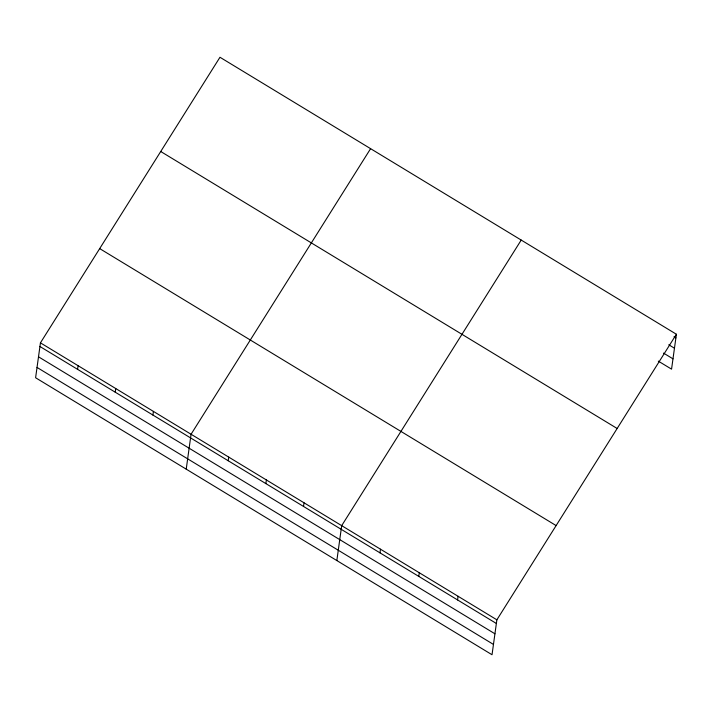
<?xml version="1.0" encoding="UTF-8"?>
<svg xmlns="http://www.w3.org/2000/svg" width="712" height="712" viewBox="0 0 712 712"><rect width="100%" height="100%" fill="white"/><g stroke="black" fill="none" stroke-linecap="round" stroke-linejoin="round"><path stroke-width="1.07" d="M40.442 342.846L35.6 377.752L492.028 654.737L496.878 619.823L676.4 334.248L219.972 57.263L40.442 342.846L496.878 619.823M77.59 369.35L78.097 365.692M115.246 392.196L115.753 388.547M152.902 415.052L153.409 411.394M186.224 469.155L191.065 434.249L370.596 148.666M228.214 460.753L228.721 457.095M265.87 483.599L266.377 479.95M303.526 506.454L304.033 502.797M336.847 560.558L341.689 525.652L521.211 240.078M379.977 552.85L380.484 549.192M418.772 576.391L419.279 572.742M457.567 599.94L458.074 596.282M676.4 334.248L671.558 369.154L658.306 361.118M673.997 336.758L675.893 337.906M668.782 344.768L674.46 348.221M663.522 353.099L672.991 358.848M160.725 151.505L617.153 428.49M99.689 248.604L556.116 525.581M39.934 346.495L496.371 623.481M38.501 356.81L494.938 633.796M37.033 367.437L493.461 644.422"/></g></svg>
